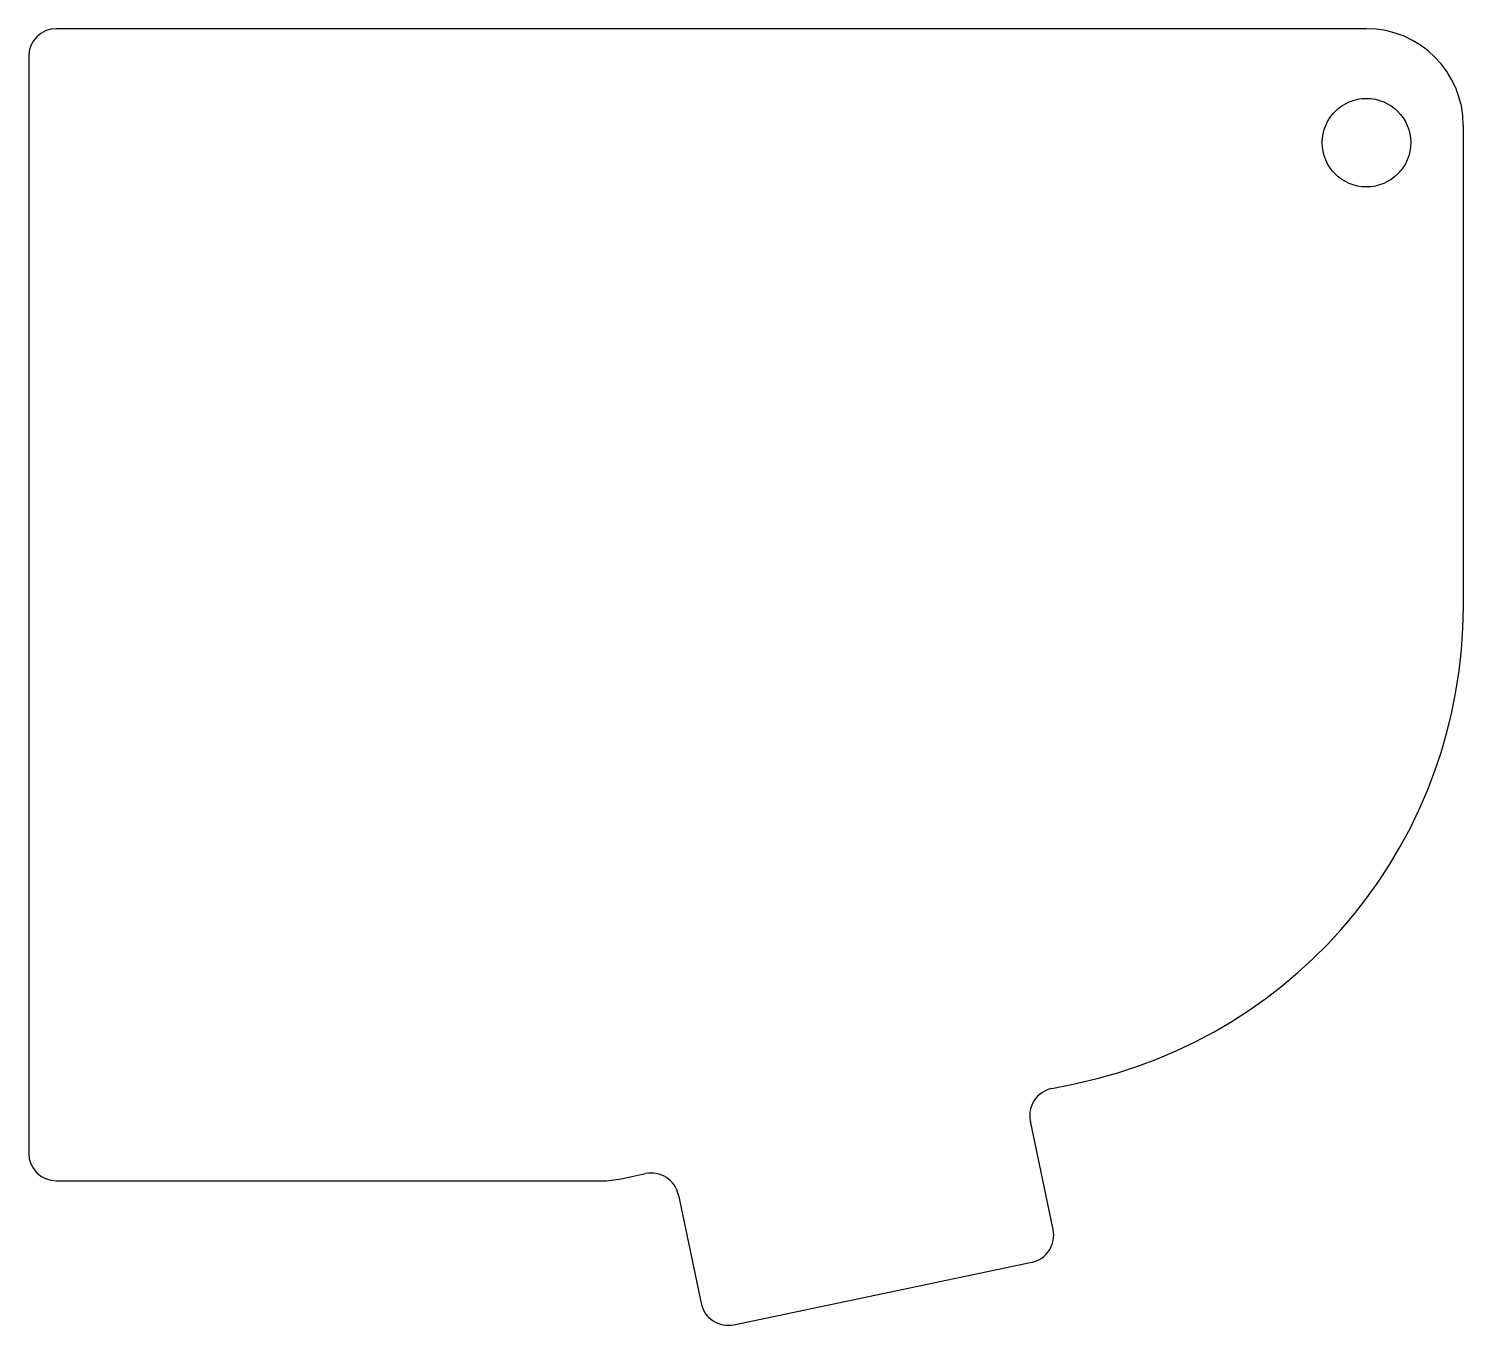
# Model space of a CAD drawing. Header units: millimetres. Extents: x -17.3 to 34.6, y -29.3 to 17.6.
import ezdxf

# ---------------------------------------------------------------- set-up
doc = ezdxf.new("R2010")
doc.units = ezdxf.units.MM

msp = doc.modelspace()

# ---------------------------------------------------------------- linework, layer by layer
at = {"color": 7, "linetype": 'Continuous', "lineweight": 25}
for p, q in [((31.067, 17.588), (-16.283, 17.588)), ((-17.283, 16.588), (-17.283, -23.061)), ((34.567, 14.088), (34.567, -3.317)), ((19.695, -20.726), (20.578, -20.541)), ((19.742, -25.825), (18.922, -21.91)), ((4.131, -23.987), (5.014, -23.802)), ((-16.283, -24.061), (3.413, -24.061)), ((6.198, -24.575), (7.018, -28.49)), ((8.202, -29.264), (18.968, -27.008))]:
    msp.add_line(p, q, dxfattribs=at)
msp.add_circle((31.067, 13.468), 1.6, dxfattribs=at)
for centre, radius, start, end in [((-16.283, 16.588), 1, 90, 180), ((31.067, 14.088), 3.5, 0, 90), ((16.97, -3.317), 17.598, 281.8335, 0), ((19.9, -21.704), 1, 101.8335, 191.8335), ((-16.283, -23.061), 1, 180, 270), ((5.219, -24.781), 1, 11.8335, 101.8335), ((3.413, -20.561), 3.5, 270, 281.8335), ((18.763, -26.03), 1, 281.8335, 11.8335), ((7.997, -28.285), 1, 191.8335, 281.8335)]:
    msp.add_arc(centre, radius, start, end, dxfattribs=at)

doc.saveas('drawing.dxf')
